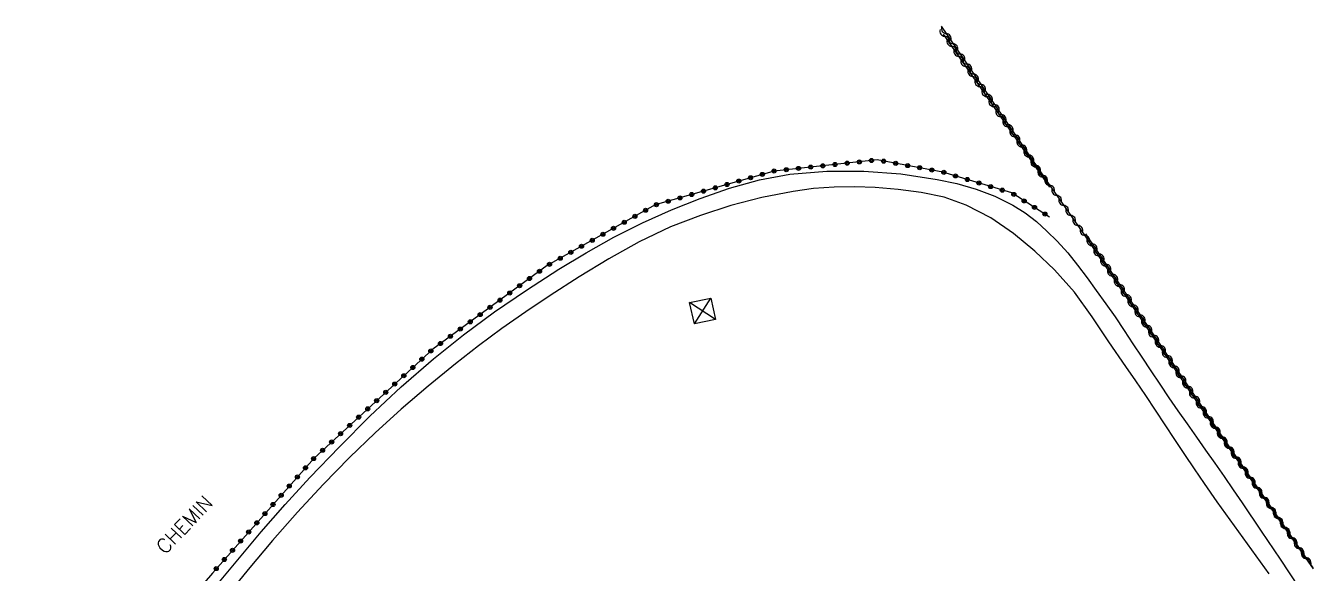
# Model space of a CAD drawing. Header units: millimetres. Extents: x 164000 to 165000, y 124105 to 125000.
# Drawn here: x 164678.8 to 164836.5, y 124442 to 124509.1 of the extents above; entities that cross this region are included whole.
import ezdxf

# ---------------------------------------------------------------- set-up
doc = ezdxf.new("R2010")
doc.units = ezdxf.units.MM
doc.layers.get('0').update_dxf_attribs({"linetype": 'CONTINUOUS'})
for name, color, linetype in [('W0071', 7, 'CONTINUOUS'), ('W0310', 3, 'CONTINUOUS'), ('W0323', 7, 'CONTINUOUS'), ('W0600', 7, 'CONTINUOUS'), ('W0989', 7, 'CONTINUOUS')]:
    doc.layers.add(name, color=color, linetype=linetype)
doc.styles.get("Standard").update_dxf_attribs({"font": 'romans.shx', "width": 0.85})

# ---------------------------------------------------------------- blocks, each defined once
blk = doc.blocks.new('t323o')
at = {"color": 0, "linetype": 'Continuous'}
for radius in [0.25, 0.15]:
    blk.add_circle((0, 0), radius, dxfattribs=at)
blk = doc.blocks.new('t310o')
at = {"color": 0, "linetype": 'Continuous'}
for centre, start, end in [((-0.5, 0.38), 216.8699, 323.1304), ((0.5, -0.37), 36.8699, 143.1303)]:
    blk.add_arc(centre, 0.625, start, end, dxfattribs=at)

msp = doc.modelspace()

# ---------------------------------------------------------------- linework, layer by layer
at = {"layer": 'W0071'}
for points in [[(164701.92, 124440.18), (164704.77, 124443.62), (164707.63, 124447.04), (164710.55, 124450.42), (164713.57, 124453.71), (164717.21, 124457.49), (164720.93, 124461.21), (164724.76, 124464.81), (164728.73, 124468.25), (164732.43, 124471.19), (164736.22, 124474), (164740.12, 124476.67), (164744.09, 124479.22), (164747.44, 124481.23), (164750.84, 124483.15), (164754.32, 124484.93), (164757.9, 124486.51), (164761.41, 124487.9), (164764.99, 124489.16), (164768.65, 124490.18), (164772.39, 124490.87), (164776.91, 124491.25), (164781.45, 124491.25), (164785.97, 124490.9), (164790.45, 124490.24), (164792.85, 124489.72), (164795.21, 124489.04), (164797.51, 124488.17), (164799.72, 124487.08), (164801.21, 124486.15), (164802.59, 124485.06), (164803.88, 124483.89), (164805.12, 124482.67), (164806.43, 124481.24), (164807.64, 124479.73), (164808.79, 124478.18), (164809.93, 124476.62), (164811.09, 124475.01), (164812.22, 124473.39), (164813.32, 124471.74), (164814.42, 124470.09), (164815.5, 124468.44), (164816.59, 124466.78), (164817.69, 124465.13), (164818.8, 124463.49), (164819.92, 124461.88), (164821.05, 124460.27), (164822.18, 124458.66), (164823.32, 124457.05), (164824.45, 124455.45), (164825.58, 124453.84), (164826.7, 124452.22), (164827.81, 124450.6), (164830.14, 124447.15), (164832.45, 124443.7), (164834.74, 124440.22)], [(164831.11, 124441.92), (164829.51, 124444.13), (164827.91, 124446.33), (164826.32, 124448.53), (164824.74, 124450.74), (164823.18, 124452.97), (164821.96, 124454.76), (164820.76, 124456.55), (164819.56, 124458.35), (164818.37, 124460.15), (164817.18, 124461.95), (164815.98, 124463.75), (164814.76, 124465.54), (164813.53, 124467.31), (164811.48, 124470.34), (164809.44, 124473.41), (164807.27, 124476.4), (164804.82, 124479.16), (164802.39, 124481.46), (164799.79, 124483.62), (164797, 124485.53), (164793.99, 124487.09), (164791.29, 124488.04), (164788.49, 124488.64), (164785.67, 124489), (164782.85, 124489.24), (164780.33, 124489.34), (164777.81, 124489.3), (164775.3, 124489.1), (164772.81, 124488.76), (164768.96, 124488.01), (164765.17, 124487.03), (164761.43, 124485.83), (164757.78, 124484.41), (164753.93, 124482.59), (164750.21, 124480.51), (164746.59, 124478.28), (164743.02, 124476), (164740.04, 124474.02), (164737.11, 124471.97), (164734.24, 124469.84), (164731.43, 124467.64), (164728.08, 124464.9), (164724.79, 124462.08), (164721.58, 124459.17), (164718.46, 124456.18), (164715.22, 124452.87), (164712.08, 124449.47), (164709.03, 124446), (164706.05, 124442.46), (164704.8, 124440.91)]]:
    msp.add_lwpolyline(points, dxfattribs=at)
at = {"layer": 'W0310'}
for points in [[(164790.92, 124509), (164803.93, 124489.89), (164808.49, 124483.41), (164822.53, 124462.54), (164836.5, 124442.53)], [(164791.18, 124508.01), (164804.2, 124489.29)], [(164808.62, 124483.57), (164825, 124459.19), (164836.46, 124442.66)]]:
    msp.add_lwpolyline(points, dxfattribs=at)
at = {"layer": 'W0323'}
msp.add_lwpolyline([(164804.21, 124485.62), (164799.57, 124488.57), (164791.13, 124491.13), (164783.08, 124492.62), (164770.45, 124491.26), (164755.87, 124487.1), (164742.66, 124479.67), (164728.66, 124469.45), (164714.12, 124456.1), (164701.65, 124442.01), (164691.64, 124430.37), (164683.84, 124420.37), (164678.79, 124411.45)], dxfattribs=at)
at = {"layer": 'W0600'}
msp.add_lwpolyline([(164763.3, 124473.06), (164760.69, 124472.54), (164760.08, 124475.16), (164762.72, 124475.69)], close=True, dxfattribs=at)
for points in [[(164763.3, 124473.06), (164760.08, 124475.16)], [(164760.69, 124472.54), (164762.72, 124475.69)]]:
    msp.add_lwpolyline(points, dxfattribs=at)

# ---------------------------------------------------------------- block references
at = {"layer": 'W0310'}
for p, rotation in [((164791.35, 124507.77), 304.8132745689387), ((164791.54, 124508.09), 304.2481613547718), ((164792.21, 124506.54), 304.8132745689387), ((164792.38, 124506.85), 304.2481613547718), ((164793.23, 124505.61), 304.2481613547718), ((164793.07, 124505.3), 304.8132745689387), ((164793.92, 124504.07), 304.8132745689387), ((164794.07, 124504.37), 304.2481613547718), ((164794.78, 124502.84), 304.8132745689387), ((164794.91, 124503.13), 304.2481613547718), ((164795.63, 124501.61), 304.8132745689387), ((164795.76, 124501.89), 304.2481613547718), ((164796.49, 124500.38), 304.8132745689387), ((164796.6, 124500.65), 304.2481613547718), ((164797.45, 124499.41), 304.2481613547718), ((164797.35, 124499.15), 304.8132745689387), ((164798.2, 124497.91), 304.8132745689387), ((164798.29, 124498.17), 304.2481613547718), ((164799.06, 124496.68), 304.8132745689387), ((164799.13, 124496.93), 304.2481613547718), ((164799.92, 124495.45), 304.8132745689387), ((164799.98, 124495.69), 304.2481613547718), ((164800.77, 124494.22), 304.8132745689387), ((164800.82, 124494.45), 304.2481613547718), ((164801.63, 124492.99), 304.8132745689387), ((164801.67, 124493.21), 304.2481613547718), ((164802.49, 124491.76), 304.8132745689387), ((164802.51, 124491.97), 304.2481613547718), ((164803.34, 124490.53), 304.8132745689387), ((164803.36, 124490.73), 304.2481613547718), ((164804.21, 124489.5), 305.1116416123819), ((164805.07, 124488.27), 305.1116416123819), ((164805.93, 124487.04), 305.1116416123819), ((164806.79, 124485.82), 305.1116416123819), ((164807.66, 124484.59), 305.1116416123819), ((164808.52, 124483.36), 303.9301754779553), ((164809.36, 124482.12), 303.9301754779553), ((164809.45, 124482.33), 303.9065158961476), ((164810.19, 124480.87), 303.9301754779553), ((164810.28, 124481.09), 303.9065158961476), ((164811.03, 124479.63), 303.9301754779553), ((164811.12, 124479.84), 303.9065158961476), ((164811.87, 124478.38), 303.9301754779553), ((164811.96, 124478.6), 303.9065158961476), ((164812.79, 124477.35), 303.9065158961476), ((164812.7, 124477.14), 303.9301754779553), ((164813.54, 124475.89), 303.9301754779553), ((164813.63, 124476.11), 303.9065158961476), ((164814.38, 124474.65), 303.9301754779553), ((164814.47, 124474.86), 303.9065158961476), ((164815.22, 124473.41), 303.9301754779553), ((164815.3, 124473.62), 303.9065158961476), ((164816.05, 124472.16), 303.9301754779553), ((164816.14, 124472.37), 303.9065158961476), ((164816.89, 124470.92), 303.9301754779553), ((164816.98, 124471.13), 303.9065158961476), ((164817.73, 124469.67), 303.9301754779553), ((164817.81, 124469.88), 303.9065158961476), ((164818.57, 124468.43), 303.9301754779553), ((164818.65, 124468.64), 303.9065158961476), ((164819.4, 124467.18), 303.9301754779553), ((164819.49, 124467.39), 303.9065158961476), ((164820.32, 124466.15), 303.9065158961476), ((164820.24, 124465.94), 303.9301754779553), ((164821.08, 124464.69), 303.9301754779553), ((164821.16, 124464.9), 303.9065158961476), ((164821.91, 124463.45), 303.9301754779553), ((164822, 124463.66), 303.9065158961476), ((164822.76, 124462.21), 304.9339315867946), ((164822.83, 124462.41), 303.9065158961476), ((164823.62, 124460.98), 304.9339315867946), ((164823.67, 124461.17), 303.9065158961476), ((164824.51, 124459.92), 303.9065158961476), ((164824.48, 124459.75), 304.9339315867946), ((164825.33, 124458.52), 304.9339315867946), ((164825.35, 124458.68), 304.7302728221495), ((164826.19, 124457.29), 304.9339315867946), ((164826.21, 124457.45), 304.7302728221495), ((164827.05, 124456.06), 304.9339315867946), ((164827.06, 124456.22), 304.7302728221495), ((164827.91, 124454.83), 304.9339315867946), ((164827.92, 124454.99), 304.7302728221495), ((164828.77, 124453.75), 304.7302728221495), ((164828.77, 124453.6), 304.9339315867946), ((164829.62, 124452.52), 304.7302728221495), ((164829.63, 124452.37), 304.9339315867946), ((164830.48, 124451.29), 304.7302728221495), ((164830.49, 124451.14), 304.9339315867946), ((164831.33, 124450.05), 304.7302728221495), ((164831.35, 124449.91), 304.9339315867946), ((164832.19, 124448.82), 304.7302728221495), ((164832.21, 124448.68), 304.9339315867946), ((164833.04, 124447.59), 304.7302728221495), ((164833.07, 124447.45), 304.9339315867946), ((164833.9, 124446.36), 304.7302728221495), ((164833.92, 124446.22), 304.9339315867946), ((164834.75, 124445.12), 304.7302728221495), ((164834.78, 124444.99), 304.9339315867946), ((164835.61, 124443.89), 304.7302728221495), ((164835.64, 124443.76), 304.9339315867946)]:
    msp.add_blockref('t310o', p, dxfattribs=dict(at, rotation=rotation))
at = {"layer": 'W0323'}
for p, rotation in [((164777.92, 124492.06), 186.1504201872433), ((164779.41, 124492.22), 186.1504201872433), ((164780.9, 124492.38), 186.1504201872433), ((164782.39, 124492.55), 186.1504201872433), ((164783.88, 124492.47), 169.5429514052955), ((164785.35, 124492.2), 169.5429514052955), ((164769.02, 124490.85), 195.9303410157597), ((164770.46, 124491.26), 186.1504201872433), ((164771.95, 124491.42), 186.1504201872433), ((164773.45, 124491.58), 186.1504201872433), ((164774.94, 124491.74), 186.1504201872433), ((164776.43, 124491.9), 186.1504201872433), ((164786.83, 124491.93), 169.5429514052955), ((164788.3, 124491.66), 169.5429514052955), ((164789.78, 124491.38), 169.5429514052955), ((164791.25, 124491.1), 163.0687046795774), ((164792.68, 124490.66), 163.0687046795774), ((164763.25, 124489.2), 195.9303410157597), ((164764.69, 124489.61), 195.9303410157597), ((164766.14, 124490.03), 195.9303410157597), ((164767.58, 124490.44), 195.9303410157597), ((164794.12, 124490.22), 163.0687046795774), ((164795.55, 124489.79), 163.0687046795774), ((164796.99, 124489.35), 163.0687046795774), ((164798.42, 124488.91), 163.0687046795774), ((164757.48, 124487.56), 195.9303410157597), ((164758.92, 124487.97), 195.9303410157597), ((164760.37, 124488.38), 195.9303410157597), ((164761.81, 124488.79), 195.9303410157597), ((164799.82, 124488.4), 147.6543176502904), ((164801.09, 124487.6), 147.6543176502904), ((164753.41, 124485.71), 209.3495146135887), ((164754.72, 124486.45), 209.3495146135887), ((164756.04, 124487.14), 195.9303410157597), ((164802.36, 124486.8), 147.6543176502904), ((164803.63, 124485.99), 147.6543176502904), ((164750.79, 124484.24), 209.3495146135887), ((164752.1, 124484.98), 209.3495146135887), ((164748.18, 124482.77), 209.3495146135887), ((164749.49, 124483.51), 209.3495146135887), ((164745.56, 124481.3), 209.3495146135887), ((164746.87, 124482.04), 209.3495146135887), ((164742.95, 124479.83), 209.3495146135887), ((164744.26, 124480.57), 209.3495146135887), ((164740.5, 124478.09), 216.1330469380643), ((164741.72, 124478.98), 216.1330469380643), ((164738.08, 124476.32), 216.1330469380643), ((164739.29, 124477.21), 216.1330469380643), ((164736.87, 124475.44), 216.1330469380643), ((164734.45, 124473.67), 216.1330469380643), ((164735.66, 124474.56), 216.1330469380643), ((164732.02, 124471.9), 216.1330469380643), ((164733.24, 124472.79), 216.1330469380643), ((164729.6, 124470.13), 216.1330469380643), ((164730.81, 124471.02), 216.1330469380643), ((164728.41, 124469.22), 222.5416607268314), ((164726.2, 124467.19), 222.5416607268314), ((164727.31, 124468.21), 222.5416607268314), ((164725.1, 124466.18), 222.5416607268314), ((164722.89, 124464.15), 222.5416607268314), ((164723.99, 124465.16), 222.5416607268314), ((164720.68, 124462.12), 222.5416607268314), ((164721.78, 124463.13), 222.5416607268314), ((164719.57, 124461.11), 222.5416607268314), ((164717.36, 124459.08), 222.5416607268314), ((164718.47, 124460.09), 222.5416607268314), ((164716.26, 124458.06), 222.5416607268314), ((164714.05, 124456.03), 228.5007248812953), ((164715.15, 124457.05), 222.5416607268314), ((164713.06, 124454.9), 228.5007248812953), ((164711.07, 124452.66), 228.5007248812953), ((164712.07, 124453.78), 228.5007248812953), ((164710.08, 124451.53), 228.5007248812953), ((164709.08, 124450.41), 228.5007248812953), ((164707.1, 124448.16), 228.5007248812953), ((164708.09, 124449.29), 228.5007248812953), ((164706.1, 124447.04), 228.5007248812953), ((164704.11, 124444.79), 228.5007248812953), ((164705.11, 124445.92), 228.5007248812953), ((164703.12, 124443.67), 228.5007248812953), ((164702.13, 124442.55), 228.5007248812953)]:
    msp.add_blockref('t323o', p, dxfattribs=dict(at, rotation=rotation))

# ---------------------------------------------------------------- texts
at = {"layer": 'W0989'}
msp.add_text('CHEMIN', height=1.75, rotation=46.4889, dxfattribs=at).set_placement((164695.86, 124444.19))

doc.saveas('drawing.dxf')
